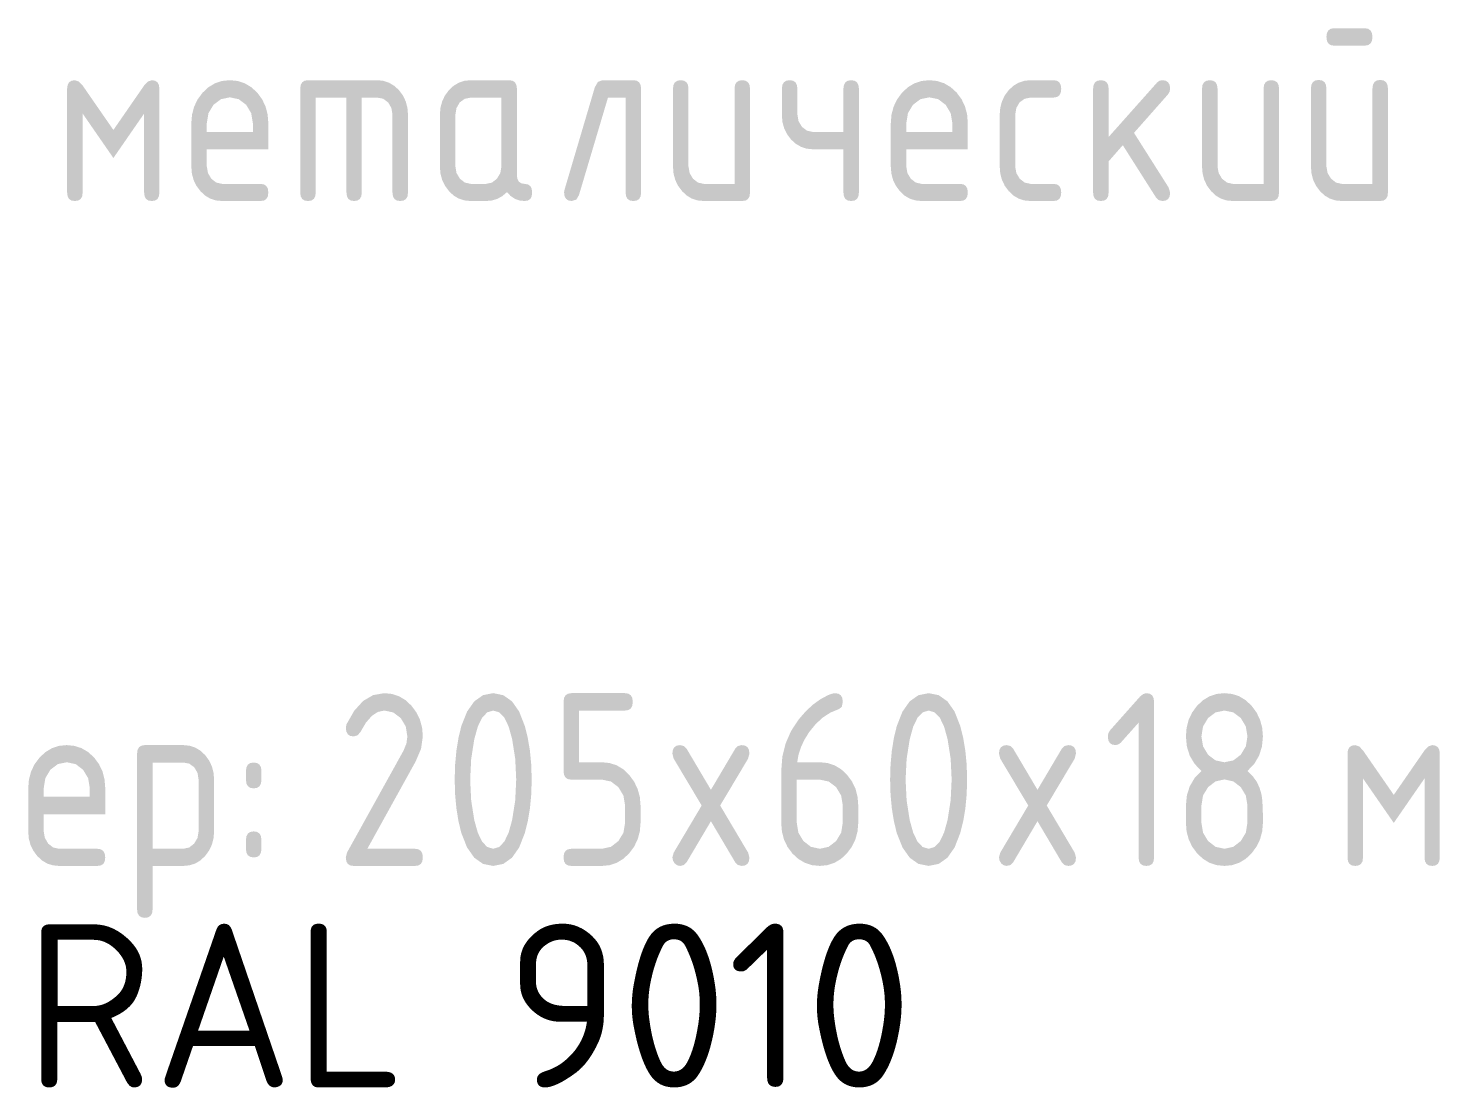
# Model space of a CAD drawing. Header units: millimetres. Extents: x 0 to 1189, y 0 to 841.
# Drawn here: x 1068.34 to 1093.08, y 101.38 to 119.95 of the extents above; entities that cross this region are included whole.
import ezdxf

# ---------------------------------------------------------------- set-up
doc = ezdxf.new("R2010")
doc.units = ezdxf.units.MM

msp = doc.modelspace()

# ---------------------------------------------------------------- hatches: boundary and pattern name
h = msp.add_hatch(color=7)
h.paths.add_polyline_path([(1092.175043, 118.887966), (1092.175043, 117.067853), (1092.16656, 117.001665), (1092.141075, 116.955474), (1092.098536, 116.928405), (1092.038893, 116.919577), (1091.364757, 116.919577), (1091.255788, 116.930041), (1091.155708, 116.961951), (1091.06493, 117.016082), (1090.983867, 117.093209), (1090.914414, 117.186847), (1090.864805, 117.289993), (1090.835039, 117.402648), (1090.825117, 117.524811), (1090.825117, 118.887966), (1090.833601, 118.954844), (1090.859086, 119.00255), (1090.901624, 119.031136), (1090.961267, 119.040653), (1091.020592, 119.031136), (1091.062966, 119.00255), (1091.088391, 118.954844), (1091.096866, 118.887966), (1091.096866, 117.524811), (1091.11671, 117.409676), (1091.176241, 117.313144), (1091.263264, 117.242795), (1091.364757, 117.219989), (1091.903845, 117.219989), (1091.903845, 118.887966), (1091.912312, 118.954844), (1091.937676, 119.00255), (1091.979887, 119.031136), (1092.038893, 119.040653), (1092.098536, 119.031136), (1092.141075, 119.00255), (1092.16656, 118.954844)])
h.paths.add_polyline_path([(1091.767695, 119.641478), (1091.228607, 119.641478), (1091.171513, 119.650995), (1091.130284, 119.67958), (1091.105281, 119.727286), (1091.096866, 119.794164), (1091.105281, 119.860723), (1091.130284, 119.908266), (1091.171513, 119.936791), (1091.228607, 119.9463), (1091.767695, 119.9463), (1091.827338, 119.936791), (1091.869877, 119.908266), (1091.895362, 119.860723), (1091.903845, 119.794164), (1091.895362, 119.727286), (1091.869877, 119.67958), (1091.827338, 119.650995)])
h = msp.add_hatch(color=7)
h.dxf.hatch_style = 2
h.paths.add_polyline_path([(1069.834308, 117.673088), (1069.295219, 118.451955), (1069.295219, 117.067853), (1069.286744, 117.001665), (1069.261319, 116.955474), (1069.218945, 116.928405), (1069.15962, 116.919577), (1069.099977, 116.928405), (1069.057439, 116.955474), (1069.031953, 117.001665), (1069.02347, 117.067853), (1069.02347, 118.887966), (1069.031953, 118.952295), (1069.057439, 118.998692), (1069.099977, 119.026795), (1069.15962, 119.036243), (1069.22742, 119.013437), (1069.295219, 118.943088), (1069.834308, 118.164221), (1070.373396, 118.943088), (1070.441196, 119.013437), (1070.508995, 119.036243), (1070.566321, 119.026795), (1070.607525, 118.998692), (1070.632398, 118.952295), (1070.640736, 118.887966), (1070.640736, 117.067853), (1070.632398, 117.001665), (1070.607525, 116.955474), (1070.566321, 116.928405), (1070.508995, 116.919577), (1070.449671, 116.928405), (1070.407296, 116.955474), (1070.381871, 117.001665), (1070.373396, 117.067853), (1070.373396, 118.451955)])
h = msp.add_hatch(color=7)
h.paths.add_polyline_path([(1071.875424, 118.735831), (1071.719499, 118.703516), (1071.588792, 118.604642), (1071.500598, 118.457743), (1071.471934, 118.282732), (1071.471934, 118.130045), (1072.278914, 118.130045), (1072.278914, 118.282732), (1072.250044, 118.457743), (1072.162056, 118.604642), (1072.031349, 118.703516)])
h.paths.add_polyline_path([(1071.471934, 117.825774), (1071.471934, 117.524811), (1071.491778, 117.409194), (1071.551309, 117.309286), (1071.638332, 117.242313), (1071.739825, 117.219989), (1072.413961, 117.219989), (1072.473605, 117.21048), (1072.516143, 117.181955), (1072.541628, 117.134413), (1072.550111, 117.067853), (1072.541628, 117.001665), (1072.516143, 116.955474), (1072.473605, 116.928405), (1072.413961, 116.919577), (1071.739825, 116.919577), (1071.630857, 116.930041), (1071.530777, 116.961951), (1071.439998, 117.016082), (1071.358935, 117.093209), (1071.289482, 117.186227), (1071.239873, 117.28834), (1071.210107, 117.400787), (1071.200185, 117.524811), (1071.200185, 118.278322), (1071.212329, 118.430828), (1071.248968, 118.571086), (1071.310411, 118.699459), (1071.396969, 118.816308), (1071.500563, 118.912995), (1071.614699, 118.981673), (1071.739584, 119.022652), (1071.875424, 119.036243), (1072.011187, 119.022713), (1072.135942, 118.982155), (1072.250052, 118.914623), (1072.353879, 118.820167), (1072.440351, 118.703636), (1072.501605, 118.575427), (1072.538054, 118.435229), (1072.550111, 118.282732), (1072.550111, 117.825774)])
h = msp.add_hatch(color=7)
h.dxf.hatch_style = 2
h.paths.add_polyline_path([(1073.245273, 119.036243), (1074.459049, 119.036243), (1074.567389, 119.025159), (1074.666375, 118.992215), (1074.756783, 118.937877), (1074.839388, 118.86261), (1074.908841, 118.768973), (1074.95845, 118.665827), (1074.988216, 118.553172), (1074.998138, 118.431009), (1074.998138, 117.067853), (1074.989654, 117.001665), (1074.964169, 116.955474), (1074.921631, 116.928405), (1074.861987, 116.919577), (1074.802663, 116.928405), (1074.760288, 116.955474), (1074.734863, 117.001665), (1074.726389, 117.067853), (1074.726389, 118.431009), (1074.707027, 118.54828), (1074.650872, 118.646534), (1074.563435, 118.711302), (1074.459049, 118.731421), (1074.187851, 118.731421), (1074.187851, 117.067853), (1074.179368, 117.001665), (1074.153883, 116.955474), (1074.111344, 116.928405), (1074.051701, 116.919577), (1073.994607, 116.928405), (1073.953378, 116.955474), (1073.928375, 117.001665), (1073.919961, 117.067853), (1073.919961, 118.731421), (1073.380872, 118.731421), (1073.380872, 117.067853), (1073.372397, 117.001665), (1073.346972, 116.955474), (1073.304598, 116.928405), (1073.245273, 116.919577), (1073.18563, 116.928405), (1073.143092, 116.955474), (1073.117606, 117.001665), (1073.109123, 117.067853), (1073.109123, 118.887966), (1073.117606, 118.952295), (1073.143092, 118.998692), (1073.18563, 119.026795)])
h = msp.add_hatch(color=7)
h.paths.add_polyline_path([(1076.636116, 118.731421), (1076.097027, 118.731421), (1075.992158, 118.709648), (1075.904653, 118.646534), (1075.848498, 118.54828), (1075.829137, 118.431009), (1075.829137, 117.524811), (1075.84898, 117.409194), (1075.908512, 117.309286), (1075.995535, 117.242313), (1076.097027, 117.219989), (1076.368225, 117.219989), (1076.470889, 117.242313), (1076.55619, 117.309286), (1076.616203, 117.40754), (1076.636116, 117.524811)])
h.paths.add_polyline_path([(1077.174653, 117.067853), (1077.166316, 117.001665), (1077.141442, 116.955474), (1077.100239, 116.928405), (1077.042913, 116.919577), (1076.951807, 116.929154), (1076.870107, 116.958162), (1076.797501, 117.007013), (1076.733681, 117.076122), (1076.653944, 117.007013), (1076.566663, 116.958162), (1076.471526, 116.929154), (1076.368225, 116.919577), (1076.097027, 116.919577), (1075.988059, 116.930041), (1075.887979, 116.961951), (1075.797201, 117.016082), (1075.716137, 117.093209), (1075.646684, 117.186227), (1075.597075, 117.28834), (1075.567309, 117.400787), (1075.557387, 117.524811), (1075.557387, 118.431009), (1075.567309, 118.553172), (1075.597075, 118.665827), (1075.646684, 118.768973), (1075.716137, 118.86261), (1075.797201, 118.937877), (1075.887979, 118.992215), (1075.988059, 119.025159), (1076.097027, 119.036243), (1076.771163, 119.036243), (1076.830807, 119.026795), (1076.873345, 118.998692), (1076.89883, 118.952295), (1076.907314, 118.887966), (1076.907314, 117.372675), (1076.915789, 117.305798), (1076.941213, 117.258092), (1076.983588, 117.229506), (1077.042913, 117.219989), (1077.100239, 117.21048), (1077.141442, 117.181955), (1077.166316, 117.134413)])
h = msp.add_hatch(color=7)
h.dxf.hatch_style = 2
h.paths.add_polyline_path([(1078.409341, 119.036243), (1078.947879, 119.036243), (1079.007522, 119.026795), (1079.05006, 118.998692), (1079.075545, 118.952295), (1079.084029, 118.887966), (1079.084029, 117.067853), (1079.075545, 117.001665), (1079.05006, 116.955474), (1079.007522, 116.928405), (1078.947879, 116.919577), (1078.888873, 116.928405), (1078.846662, 116.955474), (1078.821297, 117.001665), (1078.812831, 117.067853), (1078.812831, 118.731421), (1078.503599, 118.731421), (1077.994276, 117.021), (1077.949215, 116.944864), (1077.870253, 116.919577), (1077.81061, 116.929085), (1077.768071, 116.95761), (1077.742586, 117.005153), (1077.734103, 117.071712), (1077.742371, 117.118565), (1078.273743, 118.913322), (1078.327073, 119.006615)])
h = msp.add_hatch(color=7)
h.dxf.hatch_style = 2
h.paths.add_polyline_path([(1080.992967, 118.887966), (1080.992967, 117.067853), (1080.984483, 117.001665), (1080.958998, 116.955474), (1080.91646, 116.928405), (1080.856816, 116.919577), (1080.18268, 116.919577), (1080.073712, 116.930041), (1079.973632, 116.961951), (1079.882854, 117.016082), (1079.80179, 117.093209), (1079.732337, 117.186227), (1079.682728, 117.28834), (1079.652962, 117.400787), (1079.64304, 117.524811), (1079.64304, 118.887966), (1079.651524, 118.952295), (1079.677009, 118.998692), (1079.719547, 119.026795), (1079.779191, 119.036243), (1079.838515, 119.026795), (1079.88089, 118.998692), (1079.906315, 118.952295), (1079.91479, 118.887966), (1079.91479, 117.524811), (1079.934633, 117.409194), (1079.994165, 117.309286), (1080.081188, 117.242313), (1080.18268, 117.219989), (1080.721769, 117.219989), (1080.721769, 118.887966), (1080.730235, 118.952295), (1080.7556, 118.998692), (1080.797811, 119.026795), (1080.856816, 119.036243), (1080.91646, 119.026795), (1080.958998, 118.998692), (1080.984483, 118.952295)])
h = msp.add_hatch(color=7)
h.dxf.hatch_style = 2
h.paths.add_polyline_path([(1082.901904, 118.887966), (1082.901904, 117.067853), (1082.893421, 117.001665), (1082.867936, 116.955474), (1082.825397, 116.928405), (1082.765754, 116.919577), (1082.706748, 116.928405), (1082.664537, 116.955474), (1082.639173, 117.001665), (1082.630706, 117.067853), (1082.630706, 117.825774), (1082.091618, 117.825774), (1081.98482, 117.836773), (1081.885463, 117.869527), (1081.793962, 117.923675), (1081.710728, 117.998856), (1081.641275, 118.091822), (1081.591666, 118.193159), (1081.5619, 118.303179), (1081.551978, 118.422189), (1081.551978, 118.887966), (1081.560462, 118.952295), (1081.585947, 118.998692), (1081.628485, 119.026795), (1081.688128, 119.036243), (1081.747453, 119.026795), (1081.789827, 118.998692), (1081.815252, 118.952295), (1081.823727, 118.887966), (1081.823727, 118.434867), (1081.843571, 118.317596), (1081.903102, 118.219342), (1081.990125, 118.15237), (1082.091618, 118.130045), (1082.630706, 118.130045), (1082.630706, 118.887966), (1082.639173, 118.952295), (1082.664537, 118.998692), (1082.706748, 119.026795), (1082.765754, 119.036243), (1082.825397, 119.026795), (1082.867936, 118.998692), (1082.893421, 118.952295)])
h = msp.add_hatch(color=7)
h.paths.add_polyline_path([(1084.136154, 118.735831), (1083.980229, 118.703516), (1083.849522, 118.604642), (1083.761328, 118.457743), (1083.732665, 118.282732), (1083.732665, 118.130045), (1084.539644, 118.130045), (1084.539644, 118.282732), (1084.510774, 118.457743), (1084.422786, 118.604642), (1084.292079, 118.703516)])
h.paths.add_polyline_path([(1083.732665, 117.825774), (1083.732665, 117.524811), (1083.752509, 117.409194), (1083.81204, 117.309286), (1083.899063, 117.242313), (1084.000555, 117.219989), (1084.674692, 117.219989), (1084.734335, 117.21048), (1084.776873, 117.181955), (1084.802358, 117.134413), (1084.810842, 117.067853), (1084.802358, 117.001665), (1084.776873, 116.955474), (1084.734335, 116.928405), (1084.674692, 116.919577), (1084.000555, 116.919577), (1083.891587, 116.930041), (1083.791507, 116.961951), (1083.700729, 117.016082), (1083.619666, 117.093209), (1083.550213, 117.186227), (1083.500603, 117.28834), (1083.470838, 117.400787), (1083.460916, 117.524811), (1083.460916, 118.278322), (1083.47306, 118.430828), (1083.509698, 118.571086), (1083.571142, 118.699459), (1083.6577, 118.816308), (1083.761294, 118.912995), (1083.87543, 118.981673), (1084.000314, 119.022652), (1084.136154, 119.036243), (1084.271917, 119.022713), (1084.396673, 118.982155), (1084.510783, 118.914623), (1084.614609, 118.820167), (1084.701081, 118.703636), (1084.762335, 118.575427), (1084.798784, 118.435229), (1084.810842, 118.282732), (1084.810842, 117.825774)])
h = msp.add_hatch(color=7)
h.dxf.hatch_style = 2
h.paths.add_polyline_path([(1085.641602, 118.431009), (1085.641602, 117.524811), (1085.661446, 117.409194), (1085.720977, 117.309286), (1085.808001, 117.242313), (1085.909493, 117.219989), (1086.312431, 117.219989), (1086.372075, 117.21048), (1086.414613, 117.181955), (1086.440098, 117.134413), (1086.448582, 117.067853), (1086.440098, 117.001665), (1086.414613, 116.955474), (1086.372075, 116.928405), (1086.312431, 116.919577), (1085.909493, 116.919577), (1085.800525, 116.930041), (1085.700445, 116.961951), (1085.609666, 117.016082), (1085.528603, 117.093209), (1085.45915, 117.186227), (1085.409541, 117.28834), (1085.379775, 117.400787), (1085.369853, 117.524811), (1085.369853, 118.431009), (1085.379775, 118.553172), (1085.409541, 118.665827), (1085.45915, 118.768973), (1085.528603, 118.86261), (1085.609666, 118.937877), (1085.700445, 118.992215), (1085.800525, 119.025159), (1085.909493, 119.036243), (1086.312431, 119.036243), (1086.372075, 119.026735), (1086.414613, 118.998209), (1086.440098, 118.950667), (1086.448582, 118.884108), (1086.440098, 118.81723), (1086.414613, 118.769524), (1086.372075, 118.740938), (1086.312431, 118.731421), (1085.909493, 118.731421), (1085.804624, 118.709648), (1085.717119, 118.646534), (1085.660964, 118.54828)])
h = msp.add_hatch(color=7)
h.dxf.hatch_style = 2
h.paths.add_polyline_path([(1087.278991, 118.0413), (1088.127311, 118.9938), (1088.168377, 119.026184), (1088.221018, 119.036243), (1088.280661, 119.026795), (1088.323199, 118.998692), (1088.348684, 118.952295), (1088.357168, 118.887966), (1088.34635, 118.830295), (1088.315276, 118.782133), (1087.723822, 118.113509), (1088.33071, 117.156599), (1088.357168, 117.067853), (1088.348684, 117.001665), (1088.323199, 116.955474), (1088.280661, 116.928405), (1088.221018, 116.919577), (1088.156319, 116.935355), (1088.10857, 116.982966), (1087.527589, 117.897432), (1087.278991, 117.614108), (1087.278991, 117.067853), (1087.270516, 117.001665), (1087.245091, 116.955474), (1087.202717, 116.928405), (1087.143392, 116.919577), (1087.083749, 116.928405), (1087.04121, 116.955474), (1087.015725, 117.001665), (1087.007242, 117.067853), (1087.007242, 118.887966), (1087.015725, 118.952295), (1087.04121, 118.998692), (1087.083749, 119.026795), (1087.143392, 119.036243), (1087.202717, 119.026795), (1087.245091, 118.998692), (1087.270516, 118.952295), (1087.278991, 118.887966)])
h = msp.add_hatch(color=7)
h.dxf.hatch_style = 2
h.paths.add_polyline_path([(1090.266106, 118.887966), (1090.266106, 117.067853), (1090.257622, 117.001665), (1090.232137, 116.955474), (1090.189599, 116.928405), (1090.129955, 116.919577), (1089.455819, 116.919577), (1089.346851, 116.930041), (1089.246771, 116.961951), (1089.155993, 117.016082), (1089.074929, 117.093209), (1089.005476, 117.186227), (1088.955867, 117.28834), (1088.926101, 117.400787), (1088.916179, 117.524811), (1088.916179, 118.887966), (1088.924663, 118.952295), (1088.950148, 118.998692), (1088.992686, 119.026795), (1089.05233, 119.036243), (1089.111654, 119.026795), (1089.154029, 118.998692), (1089.179454, 118.952295), (1089.187929, 118.887966), (1089.187929, 117.524811), (1089.207772, 117.409194), (1089.267304, 117.309286), (1089.354327, 117.242313), (1089.455819, 117.219989), (1089.994908, 117.219989), (1089.994908, 118.887966), (1090.003374, 118.952295), (1090.028739, 118.998692), (1090.07095, 119.026795), (1090.129955, 119.036243), (1090.189599, 119.026795), (1090.232137, 118.998692), (1090.257622, 118.952295)])
h = msp.add_hatch(color=7)
h.dxf.hatch_style = 2
h.paths.add_polyline_path([(1074.583668, 108.297552), (1074.717751, 108.284039), (1074.842326, 108.243189), (1074.956359, 108.174537), (1075.058816, 108.077617), (1075.145339, 107.960768), (1075.207782, 107.832395), (1075.245626, 107.692137), (1075.258356, 107.539631), (1075.227074, 107.323279), (1075.133781, 107.10362), (1074.285461, 105.571242), (1075.122206, 105.571242), (1075.181849, 105.561733), (1075.224387, 105.533208), (1075.249872, 105.485665), (1075.258356, 105.419106), (1075.249872, 105.352917), (1075.224387, 105.306727), (1075.181849, 105.279657), (1075.122206, 105.270829), (1074.04458, 105.270829), (1073.984937, 105.279657), (1073.942398, 105.306727), (1073.916913, 105.352917), (1073.90843, 105.419106), (1073.931029, 105.507852), (1074.919358, 107.289931), (1074.970208, 107.413334), (1074.987158, 107.539631), (1074.958288, 107.715056), (1074.8703, 107.861541), (1074.739593, 107.960415), (1074.583668, 107.99273), (1074.470333, 107.96895), (1074.362424, 107.897577), (1074.25958, 107.778557), (1074.161437, 107.61184), (1074.112724, 107.558373), (1074.04458, 107.539631), (1073.984937, 107.549226), (1073.942398, 107.577941), (1073.916913, 107.625673), (1073.90843, 107.692318), (1073.920005, 107.751298), (1074.056569, 107.990362), (1074.212149, 108.161058), (1074.387573, 108.263437)])
h = msp.add_hatch(color=7)
h.paths.add_polyline_path([(1076.895246, 106.782261), (1076.877814, 107.148957), (1076.823588, 107.493329), (1076.76267, 107.712515), (1076.687231, 107.8685), (1076.597013, 107.96175), (1076.491757, 107.99273), (1076.387896, 107.961681), (1076.297522, 107.867949), (1076.221308, 107.710654), (1076.159925, 107.488919), (1076.105699, 107.143445), (1076.088267, 106.782261), (1076.105699, 106.419148), (1076.159925, 106.075052), (1076.220765, 105.855178), (1076.296075, 105.697677), (1076.386268, 105.602911), (1076.491757, 105.571242), (1076.597013, 105.602911), (1076.687231, 105.697677), (1076.76267, 105.855178), (1076.823588, 106.075052), (1076.877814, 106.419148)])
h.paths.add_polyline_path([(1077.166444, 106.782261), (1077.158667, 106.52114), (1077.135645, 106.277899), (1077.097844, 106.052849), (1077.045728, 105.846298), (1076.947, 105.594065), (1076.821039, 105.414283), (1076.668929, 105.306641), (1076.491757, 105.270829), (1076.31281, 105.306641), (1076.16027, 105.414283), (1076.033878, 105.594065), (1075.933376, 105.846298), (1075.883491, 106.052849), (1075.846835, 106.277899), (1075.824235, 106.52114), (1075.816518, 106.782261), (1075.824235, 107.045691), (1075.846835, 107.290206), (1075.883491, 107.515705), (1075.933376, 107.722084), (1076.033878, 107.974549), (1076.16027, 108.154305), (1076.31281, 108.261818), (1076.491757, 108.297552), (1076.668929, 108.261818), (1076.821039, 108.154305), (1076.947, 107.974549), (1077.045728, 107.722084), (1077.097844, 107.513845), (1077.135645, 107.288553), (1077.158667, 107.045071)])
h = msp.add_hatch(color=7)
h.dxf.hatch_style = 2
h.paths.add_polyline_path([(1077.724606, 106.934397), (1077.724606, 108.145417), (1077.73309, 108.211976), (1077.758575, 108.259518), (1077.801113, 108.288044), (1077.860756, 108.297552), (1078.803335, 108.297552), (1078.862573, 108.288044), (1078.904758, 108.259518), (1078.929994, 108.211976), (1078.938382, 108.145417), (1078.929994, 108.078539), (1078.904758, 108.030833), (1078.862573, 108.002247), (1078.803335, 107.99273), (1077.996355, 107.99273), (1077.996355, 107.087084), (1078.399845, 107.087084), (1078.533928, 107.073484), (1078.658503, 107.032444), (1078.772535, 106.963603), (1078.874993, 106.866597), (1078.961516, 106.747587), (1079.023959, 106.618551), (1079.061803, 106.479179), (1079.074533, 106.329163), (1079.074533, 106.02875), (1079.061803, 105.876244), (1079.023959, 105.735986), (1078.961516, 105.607613), (1078.874993, 105.490764), (1078.770908, 105.394077), (1078.657056, 105.325399), (1078.533386, 105.28442), (1078.399845, 105.270829), (1077.860756, 105.270829), (1077.801113, 105.279657), (1077.758575, 105.306727), (1077.73309, 105.352917), (1077.724606, 105.419106), (1077.73309, 105.485665), (1077.758575, 105.533208), (1077.801113, 105.561733), (1077.860756, 105.571242), (1078.399845, 105.571242), (1078.55577, 105.605761), (1078.686477, 105.70684), (1078.774465, 105.851879), (1078.803335, 106.02875), (1078.803335, 106.329163), (1078.774465, 106.504173), (1078.686477, 106.651072), (1078.55577, 106.749946), (1078.399845, 106.782261), (1077.860756, 106.782261), (1077.801113, 106.79177), (1077.758575, 106.820295), (1077.73309, 106.867838)])
h = msp.add_hatch(color=7)
h.paths.add_polyline_path([(1081.812532, 106.782261), (1081.812532, 106.02875), (1081.841195, 105.851879), (1081.92939, 105.70684), (1082.060097, 105.605761), (1082.216022, 105.571242), (1082.371947, 105.605761), (1082.502654, 105.70684), (1082.590641, 105.853326), (1082.619511, 106.02875), (1082.619511, 106.329163), (1082.590641, 106.504173), (1082.502654, 106.651072), (1082.371947, 106.749946), (1082.216022, 106.782261)])
h.paths.add_polyline_path([(1082.483361, 108.297552), (1082.543004, 108.288044), (1082.585543, 108.259518), (1082.611028, 108.211976), (1082.619511, 108.145417), (1082.602561, 108.05798), (1082.551712, 108.018086), (1082.406553, 107.959494), (1082.271005, 107.872221), (1082.14476, 107.756319), (1082.027506, 107.61184), (1081.948458, 107.484036), (1081.887084, 107.354216), (1081.844106, 107.222019), (1081.820249, 107.087084), (1082.216022, 107.087084), (1082.352327, 107.073484), (1082.477987, 107.032444), (1082.592278, 106.963603), (1082.694477, 106.866597), (1082.780948, 106.750067), (1082.842202, 106.621858), (1082.878651, 106.48166), (1082.890709, 106.329163), (1082.890709, 106.02875), (1082.87798, 105.875624), (1082.840135, 105.734332), (1082.777693, 105.605753), (1082.691169, 105.490764), (1082.588712, 105.394077), (1082.474679, 105.325399), (1082.350105, 105.28442), (1082.216022, 105.270829), (1082.080182, 105.28436), (1081.955297, 105.324917), (1081.841161, 105.39245), (1081.737567, 105.486906), (1081.651009, 105.603367), (1081.589566, 105.731094), (1081.552927, 105.869983), (1081.540783, 106.019931), (1081.540783, 106.934397), (1081.559972, 107.183667), (1081.617402, 107.417124), (1081.712866, 107.634664), (1081.846156, 107.836185), (1081.967406, 107.976891), (1082.093514, 108.094498), (1082.225203, 108.189884), (1082.363196, 108.263928), (1082.433201, 108.288595)])
h = msp.add_hatch(color=7)
h.paths.add_polyline_path([(1084.5276, 106.782261), (1084.510167, 107.148957), (1084.455942, 107.493329), (1084.395024, 107.712515), (1084.319585, 107.8685), (1084.229366, 107.96175), (1084.12411, 107.99273), (1084.020249, 107.961681), (1083.929876, 107.867949), (1083.853661, 107.710654), (1083.792278, 107.488919), (1083.738053, 107.143445), (1083.72062, 106.782261), (1083.738053, 106.419148), (1083.792278, 106.075052), (1083.853119, 105.855178), (1083.928429, 105.697677), (1084.018621, 105.602911), (1084.12411, 105.571242), (1084.229366, 105.602911), (1084.319585, 105.697677), (1084.395024, 105.855178), (1084.455942, 106.075052), (1084.510167, 106.419148)])
h.paths.add_polyline_path([(1084.798798, 106.782261), (1084.79102, 106.52114), (1084.767998, 106.277899), (1084.730197, 106.052849), (1084.678081, 105.846298), (1084.579354, 105.594065), (1084.453392, 105.414283), (1084.301283, 105.306641), (1084.12411, 105.270829), (1083.945163, 105.306641), (1083.792623, 105.414283), (1083.666231, 105.594065), (1083.565729, 105.846298), (1083.515844, 106.052849), (1083.479188, 106.277899), (1083.456588, 106.52114), (1083.448871, 106.782261), (1083.456588, 107.045691), (1083.479188, 107.290206), (1083.515844, 107.515705), (1083.565729, 107.722084), (1083.666231, 107.974549), (1083.792623, 108.154305), (1083.945163, 108.261818), (1084.12411, 108.297552), (1084.301283, 108.261818), (1084.453392, 108.154305), (1084.579354, 107.974549), (1084.678081, 107.722084), (1084.730197, 107.513845), (1084.767998, 107.288553), (1084.79102, 107.045071)])
h = msp.add_hatch(color=7)
h.dxf.hatch_style = 2
h.paths.add_polyline_path([(1087.804688, 107.781064), (1087.495456, 107.433798), (1087.452668, 107.399691), (1087.401198, 107.387496), (1087.341555, 107.397004), (1087.299017, 107.42553), (1087.273532, 107.473072), (1087.265048, 107.539631), (1087.274143, 107.597509), (1087.303082, 107.645465), (1087.830595, 108.238572), (1087.885441, 108.282325), (1087.940287, 108.297552), (1087.999611, 108.288044), (1088.041986, 108.259518), (1088.067411, 108.211976), (1088.075886, 108.145417), (1088.075886, 105.419106), (1088.067411, 105.352917), (1088.041986, 105.306727), (1087.999611, 105.279657), (1087.940287, 105.270829), (1087.880962, 105.279657), (1087.838588, 105.306727), (1087.813163, 105.352917), (1087.804688, 105.419106)])
h = msp.add_hatch(color=7)
h.paths.add_polyline_path([(1089.309048, 105.571242), (1089.464973, 105.605761), (1089.59568, 105.70684), (1089.683668, 105.851879), (1089.712538, 106.02875), (1089.712538, 106.329163), (1089.683668, 106.504173), (1089.59568, 106.651072), (1089.464973, 106.751876), (1089.309048, 106.78612), (1089.153123, 106.751876), (1089.022416, 106.651072), (1088.934222, 106.505827), (1088.905559, 106.329163), (1088.905559, 106.02875), (1088.934222, 105.851879), (1089.022416, 105.70684), (1089.153123, 105.605761)])
h.paths.add_polyline_path([(1089.309048, 105.270829), (1089.173208, 105.28442), (1089.048323, 105.325399), (1088.934187, 105.394077), (1088.830593, 105.490764), (1088.744035, 105.607544), (1088.682592, 105.735435), (1088.645953, 105.874384), (1088.63381, 106.02434), (1088.63381, 106.329163), (1088.650846, 106.507679), (1088.701885, 106.668367), (1088.786823, 106.810761), (1088.905559, 106.934397), (1088.786823, 107.058265), (1088.701885, 107.200634), (1088.650846, 107.361193), (1088.63381, 107.539631), (1088.645953, 107.692137), (1088.682592, 107.832395), (1088.744035, 107.960768), (1088.830593, 108.077617), (1088.934187, 108.174537), (1089.048323, 108.243189), (1089.173208, 108.284039), (1089.309048, 108.297552), (1089.443131, 108.284039), (1089.567706, 108.243189), (1089.681739, 108.174537), (1089.784196, 108.077617), (1089.870719, 107.960768), (1089.933162, 107.832395), (1089.971006, 107.692137), (1089.983736, 107.539631), (1089.966708, 107.361193), (1089.91573, 107.200634), (1089.830954, 107.058265), (1089.712538, 106.934397), (1089.801628, 106.847279), (1089.871701, 106.750498), (1089.923378, 106.644105), (1089.957277, 106.528151), (1089.969318, 106.451214), (1089.977535, 106.341358), (1089.982237, 106.198947), (1089.983736, 106.02434), (1089.971006, 105.874384), (1089.933162, 105.735435), (1089.870719, 105.607544), (1089.784196, 105.490764), (1089.681739, 105.394077), (1089.567706, 105.325399), (1089.443131, 105.28442)])
h.paths.add_polyline_path([(1089.309048, 107.087084), (1089.464973, 107.119399), (1089.59568, 107.218273), (1089.683668, 107.364689), (1089.712538, 107.539631), (1089.683668, 107.715056), (1089.59568, 107.861541), (1089.464973, 107.960415), (1089.309048, 107.99273), (1089.153123, 107.960415), (1089.022416, 107.861541), (1088.934222, 107.715056), (1088.905559, 107.539631), (1088.934222, 107.364689), (1089.022416, 107.218273), (1089.153123, 107.119399)])
h = msp.add_hatch(color=7)
h.paths.add_polyline_path([(1069.01679, 107.087084), (1068.860865, 107.054769), (1068.730158, 106.955894), (1068.641964, 106.808995), (1068.6133, 106.633985), (1068.6133, 106.481298), (1069.42028, 106.481298), (1069.42028, 106.633985), (1069.39141, 106.808995), (1069.303422, 106.955894), (1069.172715, 107.054769)])
h.paths.add_polyline_path([(1068.6133, 106.177027), (1068.6133, 105.876064), (1068.633144, 105.760446), (1068.692675, 105.660538), (1068.779699, 105.593566), (1068.881191, 105.571242), (1069.555327, 105.571242), (1069.614971, 105.561733), (1069.657509, 105.533208), (1069.682994, 105.485665), (1069.691477, 105.419106), (1069.682994, 105.352917), (1069.657509, 105.306727), (1069.614971, 105.279657), (1069.555327, 105.270829), (1068.881191, 105.270829), (1068.772223, 105.281294), (1068.672143, 105.313204), (1068.581364, 105.367335), (1068.500301, 105.444462), (1068.430848, 105.53748), (1068.381239, 105.639592), (1068.351473, 105.75204), (1068.341551, 105.876064), (1068.341551, 106.629575), (1068.353695, 106.782081), (1068.390334, 106.922339), (1068.451777, 107.050712), (1068.538335, 107.167561), (1068.641929, 107.264248), (1068.756065, 107.332926), (1068.88095, 107.373905), (1069.01679, 107.387496), (1069.152553, 107.373965), (1069.277308, 107.333408), (1069.391418, 107.265875), (1069.495245, 107.171419), (1069.581717, 107.054889), (1069.642971, 106.92668), (1069.67942, 106.786482), (1069.691477, 106.633985), (1069.691477, 106.177027)])
h = msp.add_hatch(color=7)
h.paths.add_polyline_path([(1070.24964, 107.239219), (1070.258123, 107.303547), (1070.283608, 107.349944), (1070.326147, 107.378048), (1070.38579, 107.387496), (1071.060477, 107.387496), (1071.169368, 107.376411), (1071.269319, 107.343468), (1071.360071, 107.28913), (1071.441367, 107.213863), (1071.510501, 107.120225), (1071.559947, 107.017079), (1071.589653, 106.904425), (1071.599566, 106.782261), (1071.599566, 105.876064), (1071.589653, 105.7539), (1071.559947, 105.641246), (1071.510501, 105.5381), (1071.441367, 105.444462), (1071.360071, 105.367335), (1071.269319, 105.313204), (1071.169368, 105.281294), (1071.060477, 105.270829), (1070.521389, 105.270829), (1070.521389, 104.50905), (1070.512914, 104.444721), (1070.487489, 104.398324), (1070.445114, 104.370221), (1070.38579, 104.360773), (1070.326147, 104.370221), (1070.283608, 104.398324), (1070.258123, 104.444721), (1070.24964, 104.50905)])
h.paths.add_polyline_path([(1070.521389, 107.082674), (1070.521389, 105.571242), (1071.060477, 105.571242), (1071.163141, 105.593566), (1071.248442, 105.660538), (1071.308455, 105.758793), (1071.328368, 105.876064), (1071.328368, 106.782261), (1071.309006, 106.899533), (1071.252851, 106.997787), (1071.165139, 107.062554), (1071.060477, 107.082674)])
h = msp.add_hatch(color=7)
h.dxf.hatch_style = 2
h.paths.add_polyline_path([(1080.469991, 106.329163), (1080.960021, 105.503442), (1080.982621, 105.419106), (1080.974137, 105.352917), (1080.948652, 105.306727), (1080.906114, 105.279657), (1080.846471, 105.270829), (1080.781772, 105.286608), (1080.734023, 105.334219), (1080.307933, 106.054106), (1079.881844, 105.334219), (1079.833819, 105.286608), (1079.768845, 105.270829), (1079.717375, 105.280889), (1079.674587, 105.313273), (1079.643719, 105.363089), (1079.632695, 105.419106), (1079.655294, 105.503442), (1080.145876, 106.329163), (1079.655294, 107.150473), (1079.632695, 107.239219), (1079.641178, 107.303547), (1079.666663, 107.349944), (1079.709202, 107.378048), (1079.768845, 107.387496), (1079.833819, 107.371717), (1079.881844, 107.324106), (1080.307933, 106.604219), (1080.734023, 107.324106), (1080.781772, 107.371717), (1080.846471, 107.387496), (1080.906114, 107.378668), (1080.948652, 107.351598), (1080.974137, 107.305408), (1080.982621, 107.239219), (1080.960021, 107.150473)])
h = msp.add_hatch(color=7)
h.dxf.hatch_style = 2
h.paths.add_polyline_path([(1086.194256, 106.329163), (1086.684286, 105.503442), (1086.706886, 105.419106), (1086.698402, 105.352917), (1086.672917, 105.306727), (1086.630379, 105.279657), (1086.570736, 105.270829), (1086.506037, 105.286608), (1086.458288, 105.334219), (1086.032198, 106.054106), (1085.606109, 105.334219), (1085.558084, 105.286608), (1085.49311, 105.270829), (1085.44164, 105.280889), (1085.398852, 105.313273), (1085.367984, 105.363089), (1085.35696, 105.419106), (1085.37956, 105.503442), (1085.870141, 106.329163), (1085.37956, 107.150473), (1085.35696, 107.239219), (1085.365443, 107.303547), (1085.390928, 107.349944), (1085.433467, 107.378048), (1085.49311, 107.387496), (1085.558084, 107.371717), (1085.606109, 107.324106), (1086.032198, 106.604219), (1086.458288, 107.324106), (1086.506037, 107.371717), (1086.570736, 107.387496), (1086.630379, 107.378668), (1086.672917, 107.351598), (1086.698402, 107.305408), (1086.706886, 107.239219), (1086.684286, 107.150473)])
h = msp.add_hatch(color=7)
h.dxf.hatch_style = 2
h.paths.add_polyline_path([(1092.27709, 106.02434), (1091.738002, 106.803208), (1091.738002, 105.419106), (1091.729527, 105.352917), (1091.704102, 105.306727), (1091.661727, 105.279657), (1091.602403, 105.270829), (1091.54276, 105.279657), (1091.500221, 105.306727), (1091.474736, 105.352917), (1091.466253, 105.419106), (1091.466253, 107.239219), (1091.474736, 107.303547), (1091.500221, 107.349944), (1091.54276, 107.378048), (1091.602403, 107.387496), (1091.670202, 107.364689), (1091.738002, 107.29434), (1092.27709, 106.515473), (1092.816179, 107.29434), (1092.883978, 107.364689), (1092.951778, 107.387496), (1093.009104, 107.378048), (1093.050308, 107.349944), (1093.075181, 107.303547), (1093.083518, 107.239219), (1093.083518, 105.419106), (1093.075181, 105.352917), (1093.050308, 105.306727), (1093.009104, 105.279657), (1092.951778, 105.270829), (1092.892453, 105.279657), (1092.850079, 105.306727), (1092.824654, 105.352917), (1092.816179, 105.419106), (1092.816179, 106.803208)])
h = msp.add_hatch(color=7)
h.paths.add_polyline_path([(1072.157728, 105.723928), (1072.166212, 105.790487), (1072.191697, 105.83803), (1072.234235, 105.866555), (1072.293878, 105.876064), (1072.353203, 105.866555), (1072.395577, 105.83803), (1072.421002, 105.790487), (1072.429477, 105.723928), (1072.429477, 105.571242), (1072.421002, 105.504682), (1072.395577, 105.45714), (1072.353203, 105.428615), (1072.293878, 105.419106), (1072.234235, 105.428615), (1072.191697, 105.45714), (1072.166212, 105.504682), (1072.157728, 105.571242)])
h.paths.add_polyline_path([(1072.157728, 106.934397), (1072.166212, 106.998725), (1072.191697, 107.045122), (1072.234235, 107.073226), (1072.293878, 107.082674), (1072.353203, 107.073226), (1072.395577, 107.045122), (1072.421002, 106.998725), (1072.429477, 106.934397), (1072.429477, 106.782261), (1072.421002, 106.715384), (1072.395577, 106.667678), (1072.353203, 106.639092), (1072.293878, 106.629575), (1072.234235, 106.639092), (1072.191697, 106.667678), (1072.166212, 106.715384), (1072.157728, 106.782261)])

# ---------------------------------------------------------------- texts
at = {"color": 7, "insert": (1068.275188, 104.259257), "char_height": 2.868995, "attachment_point": 1}
msp.add_mtext('{\\fGOSTCommon|b0|i0|c0;RAL 9010}', dxfattribs=at)

doc.saveas('drawing.dxf')
